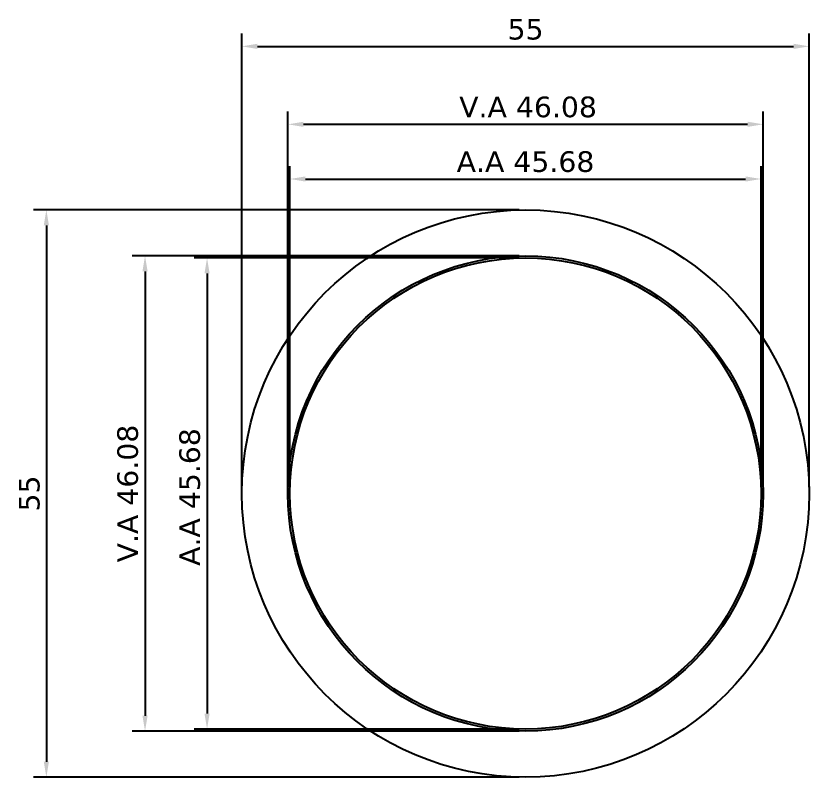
# Model space of a CAD drawing. Header units: millimetres. Extents: x 104 to 312, y 235 to 317.
# Drawn here: x 104.1 to 181, y 243.7 to 317.5 of the extents above; entities that cross this region are included whole.
import ezdxf

# ---------------------------------------------------------------- set-up
doc = ezdxf.new("R2010")
doc.units = ezdxf.units.MM
doc.header["$LTSCALE"] = 0.5
doc.header["$PDMODE"] = 3
doc.header["$PDSIZE"] = 0.3125
doc.layers.get('0').update_dxf_attribs({"linetype": 'CONTINUOUS'})
doc.layers.get('Defpoints').update_dxf_attribs({"linetype": 'CONTINUOUS'})
doc.layers.add('dim', color=6, linetype='CONTINUOUS', lineweight=9)
doc.styles.add('Verdana', font='verdana.ttf', dxfattribs={"height": 2})
doc.dimstyles.new('aaaaaaaa 3.0', dxfattribs={"dimtxt": 2, "dimasz": 1.5, "dimexe": 1.25, "dimexo": 0.625, "dimtad": 1, "dimzin": 9, "dimdsep": 46, "dimtxsty": 'Verdana', "dimcen": 0, "dimadec": 1, "dimazin": 2, "dimtfac": 1, "dimtofl": 0, "dimtmove": 0, "dimatfit": 3, "dimfxl": 1, "dimlwd": 25, "dimlwe": 25, "dimarcsym": 0})

# ---------------------------------------------------------------- blocks, each defined once
blk = doc.blocks.new('*D24')
at = {"layer": 'Defpoints', "color": 0}
for p in [(176.587, 306.953), (130.507, 271.152), (176.587, 271.152)]:
    blk.add_point(p, dxfattribs=at)
at = {"layer": 'dim', "color": 0, "lineweight": 25}
for p, q in [((130.507, 271.777), (130.507, 308.203)), ((176.587, 271.777), (176.587, 308.203)), ((132.007, 306.953), (175.087, 306.953))]:
    blk.add_line(p, q, dxfattribs=at)
at = {"layer": 'dim', "color": 0}
for points in [[(132.007, 307.203), (132.007, 306.703), (130.507, 306.953)], [(175.087, 306.703), (175.087, 307.203), (176.587, 306.953)]]:
    blk.add_solid(points, dxfattribs=at)
at = {"layer": 'dim', "color": 0, "insert": (153.792, 308.624), "char_height": 2, "attachment_point": 5, "style": 'Verdana'}
blk.add_mtext('V.A 46.08', dxfattribs=at)
blk = doc.blocks.new('*D25')
at = {"layer": 'Defpoints', "color": 0}
for p in [(176.387, 301.65), (130.707, 271.152), (176.387, 271.152)]:
    blk.add_point(p, dxfattribs=at)
at = {"layer": 'dim', "color": 0, "lineweight": 25}
for p, q in [((130.707, 271.777), (130.707, 302.9)), ((176.387, 271.777), (176.387, 302.9)), ((132.207, 301.65), (174.887, 301.65))]:
    blk.add_line(p, q, dxfattribs=at)
at = {"layer": 'dim', "color": 0}
for points in [[(132.207, 301.9), (132.207, 301.4), (130.707, 301.65)], [(174.887, 301.4), (174.887, 301.9), (176.387, 301.65)]]:
    blk.add_solid(points, dxfattribs=at)
at = {"layer": 'dim', "color": 0, "insert": (153.547, 303.32), "char_height": 2, "attachment_point": 5, "style": 'Verdana'}
blk.add_mtext('A.A 45.68', dxfattribs=at)
blk = doc.blocks.new('*D28')
at = {"layer": 'Defpoints', "color": 0}
for p in [(153.547, 293.992), (122.667, 248.312), (153.547, 248.312)]:
    blk.add_point(p, dxfattribs=at)
at = {"layer": 'dim', "color": 0, "lineweight": 25}
for p, q in [((152.922, 293.992), (121.417, 293.992)), ((122.667, 292.492), (122.667, 249.812)), ((152.922, 248.312), (121.417, 248.312))]:
    blk.add_line(p, q, dxfattribs=at)
at = {"layer": 'dim', "color": 0}
for points in [[(122.917, 292.492), (122.417, 292.492), (122.667, 293.992)], [(122.417, 249.812), (122.917, 249.812), (122.667, 248.312)]]:
    blk.add_solid(points, dxfattribs=at)
at = {"layer": 'dim', "color": 0, "insert": (120.996, 270.813), "char_height": 2, "attachment_point": 5, "rotation": 90, "style": 'Verdana'}
blk.add_mtext('A.A 45.68', dxfattribs=at)
blk = doc.blocks.new('*D27')
at = {"layer": 'Defpoints', "color": 0}
for p in [(153.547, 294.192), (116.654, 248.112), (153.547, 248.112)]:
    blk.add_point(p, dxfattribs=at)
at = {"layer": 'dim', "color": 0, "lineweight": 25}
for p, q in [((152.922, 294.192), (115.404, 294.192)), ((116.654, 292.692), (116.654, 249.612)), ((152.922, 248.112), (115.404, 248.112))]:
    blk.add_line(p, q, dxfattribs=at)
at = {"layer": 'dim', "color": 0}
for points in [[(116.904, 292.692), (116.404, 292.692), (116.654, 294.192)], [(116.404, 249.612), (116.904, 249.612), (116.654, 248.112)]]:
    blk.add_solid(points, dxfattribs=at)
at = {"layer": 'dim', "color": 0, "insert": (114.983, 271.152), "char_height": 2, "attachment_point": 5, "rotation": 90, "style": 'Verdana'}
blk.add_mtext('V.A 46.08', dxfattribs=at)
blk = doc.blocks.new('*D38')
at = {"layer": 'Defpoints', "color": 0}
for p in [(181.047, 314.512), (126.047, 271.152), (181.047, 271.152)]:
    blk.add_point(p, dxfattribs=at)
at = {"layer": 'dim', "color": 0, "lineweight": 25}
for p, q in [((126.047, 271.777), (126.047, 315.762)), ((181.047, 271.777), (181.047, 315.762)), ((127.547, 314.512), (179.547, 314.512))]:
    blk.add_line(p, q, dxfattribs=at)
at = {"layer": 'dim', "color": 0}
for points in [[(127.547, 314.762), (127.547, 314.262), (126.047, 314.512)], [(179.547, 314.262), (179.547, 314.762), (181.047, 314.512)]]:
    blk.add_solid(points, dxfattribs=at)
at = {"layer": 'dim', "color": 0, "insert": (153.547, 316.157), "char_height": 2, "attachment_point": 5, "style": 'Verdana'}
blk.add_mtext('55', dxfattribs=at)
blk = doc.blocks.new('*D39')
at = {"layer": 'Defpoints', "color": 0}
for p in [(153.547, 298.652), (107.087, 243.652), (153.547, 243.652)]:
    blk.add_point(p, dxfattribs=at)
at = {"layer": 'dim', "color": 0, "lineweight": 25}
for p, q in [((152.922, 298.652), (105.837, 298.652)), ((107.087, 297.152), (107.087, 245.152)), ((152.922, 243.652), (105.837, 243.652))]:
    blk.add_line(p, q, dxfattribs=at)
at = {"layer": 'dim', "color": 0}
for points in [[(107.337, 297.152), (106.837, 297.152), (107.087, 298.652)], [(106.837, 245.152), (107.337, 245.152), (107.087, 243.652)]]:
    blk.add_solid(points, dxfattribs=at)
at = {"layer": 'dim', "color": 0, "insert": (105.442, 271.152), "char_height": 2, "attachment_point": 5, "rotation": 90, "style": 'Verdana'}
blk.add_mtext('55', dxfattribs=at)

msp = doc.modelspace()

# ---------------------------------------------------------------- linework, layer by layer
at = {"linetype": 'Continuous'}
for radius in [27.5, 23.04, 22.84]:
    msp.add_circle((153.547, 271.152), radius, dxfattribs=at)

# ---------------------------------------------------------------- dimensions: what is measured, and where the dimension line sits
at = {"layer": 'dim'}
dim = msp.add_linear_dim(base=(181.047, 314.512), p1=(126.047, 271.152), p2=(181.047, 271.152), dimstyle='aaaaaaaa 3.0', dxfattribs=at)
dim.commit()
dim.dimension.update_dxf_attribs({"geometry": '*D38', "text_midpoint": (153.547, 316.157)})
dim = msp.add_linear_dim(base=(176.587, 306.953), p1=(130.507, 271.152), p2=(176.587, 271.152), text='V.A <>', dimstyle='aaaaaaaa 3.0', override={"dimgap": 0.625, "dimtad": 1, "dimdec": 2, "dimlfac": 1, "dimpost": '<>', "dimse1": 0, "dimse2": 0, "dimsd1": 0, "dimsd2": 0, "dimtofl": 0, "dimtvp": 0.1}, dxfattribs=at)
dim.commit()
dim.dimension.update_dxf_attribs({"geometry": '*D24', "text_midpoint": (153.792, 306.953), "dimtype": 160})
dim = msp.add_linear_dim(base=(176.387, 301.65), p1=(130.707, 271.152), p2=(176.387, 271.152), text='A.A <>', dimstyle='aaaaaaaa 3.0', override={"dimgap": 0.625, "dimtad": 1, "dimjust": 0, "dimdec": 2, "dimlfac": 1, "dimpost": '<>', "dimse1": 0, "dimse2": 0, "dimsd1": 0, "dimsd2": 0, "dimtofl": 0, "dimtvp": 0.1}, dxfattribs=at)
dim.commit()
dim.dimension.update_dxf_attribs({"geometry": '*D25', "text_midpoint": (153.547, 303.32)})
dim = msp.add_linear_dim(base=(107.087, 243.652), p1=(153.547, 298.652), p2=(153.547, 243.652), angle=90, dimstyle='aaaaaaaa 3.0', dxfattribs=at)
dim.commit()
dim.dimension.update_dxf_attribs({"geometry": '*D39', "text_midpoint": (105.442, 271.152)})
dim = msp.add_linear_dim(base=(116.654, 248.112), p1=(153.547, 294.192), p2=(153.547, 248.112), angle=90, text='V.A <>', dimstyle='aaaaaaaa 3.0', override={"dimgap": 0.625, "dimtad": 1, "dimjust": 0, "dimdec": 2, "dimlfac": 1, "dimpost": '<>', "dimse1": 0, "dimse2": 0, "dimsd1": 0, "dimsd2": 0, "dimtofl": 0, "dimtvp": 0.1}, dxfattribs=at)
dim.commit()
dim.dimension.update_dxf_attribs({"geometry": '*D27', "text_midpoint": (114.983, 271.152)})
dim = msp.add_linear_dim(base=(122.667, 248.312), p1=(153.547, 293.992), p2=(153.547, 248.312), angle=90, text='A.A <>', dimstyle='aaaaaaaa 3.0', override={"dimgap": 0.625, "dimtad": 1, "dimjust": 0, "dimdec": 2, "dimlfac": 1, "dimpost": '<>', "dimse1": 0, "dimse2": 0, "dimsd1": 0, "dimsd2": 0, "dimtofl": 0, "dimtvp": 0.1}, dxfattribs=at)
dim.commit()
dim.dimension.update_dxf_attribs({"geometry": '*D28', "text_midpoint": (122.667, 270.813), "dimtype": 160})

doc.saveas('drawing.dxf')
